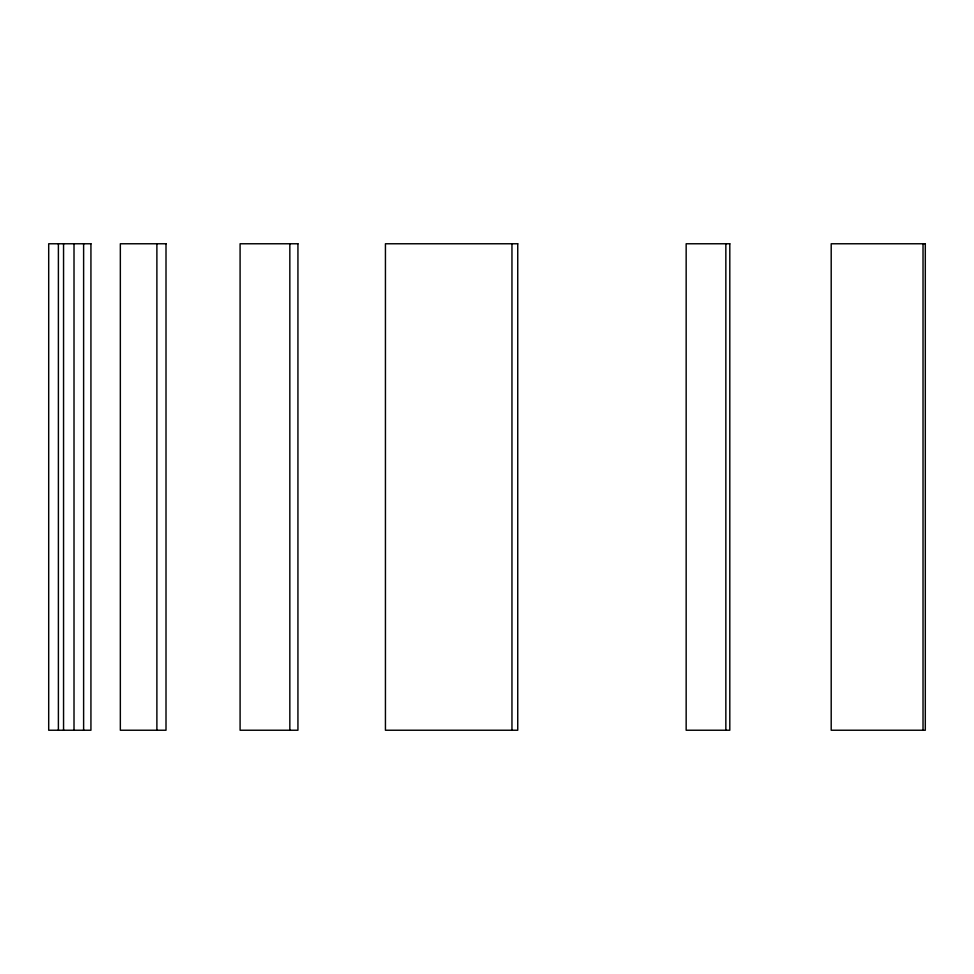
<?xml version="1.0" encoding="UTF-8"?>
<svg xmlns="http://www.w3.org/2000/svg" width="974" height="974" viewBox="0 0 974 974"><rect width="100%" height="100%" fill="white"/><g stroke="black" fill="none" stroke-linecap="round" stroke-linejoin="round"><path stroke-width="1.46" d="M923.023 243.768L923.023 730.232M725.849 243.768L725.849 730.232M511.959 243.768L511.959 730.232M289.838 243.768L289.838 730.232M156.887 243.768L156.887 730.232M83.618 243.768L83.618 730.232M74.012 243.768L74.012 730.232M63.554 243.768L63.554 730.232M58.391 243.768L58.391 730.232M90.935 243.768L48.7 243.768L48.7 730.232L90.935 730.232L90.935 243.768M166.006 243.768L120.338 243.768L120.338 730.232L166.006 730.232L166.006 243.768M297.934 243.768L240.091 243.768L240.091 730.232L297.934 730.232L297.934 243.768M517.742 243.768L385.436 243.768L385.436 730.232L517.742 730.232L517.742 243.768M729.806 243.768L686.159 243.768L686.159 730.232L729.806 730.232L729.806 243.768M925.3 243.768L831.199 243.768L831.199 730.232L925.3 730.232L925.3 243.768"/></g></svg>
